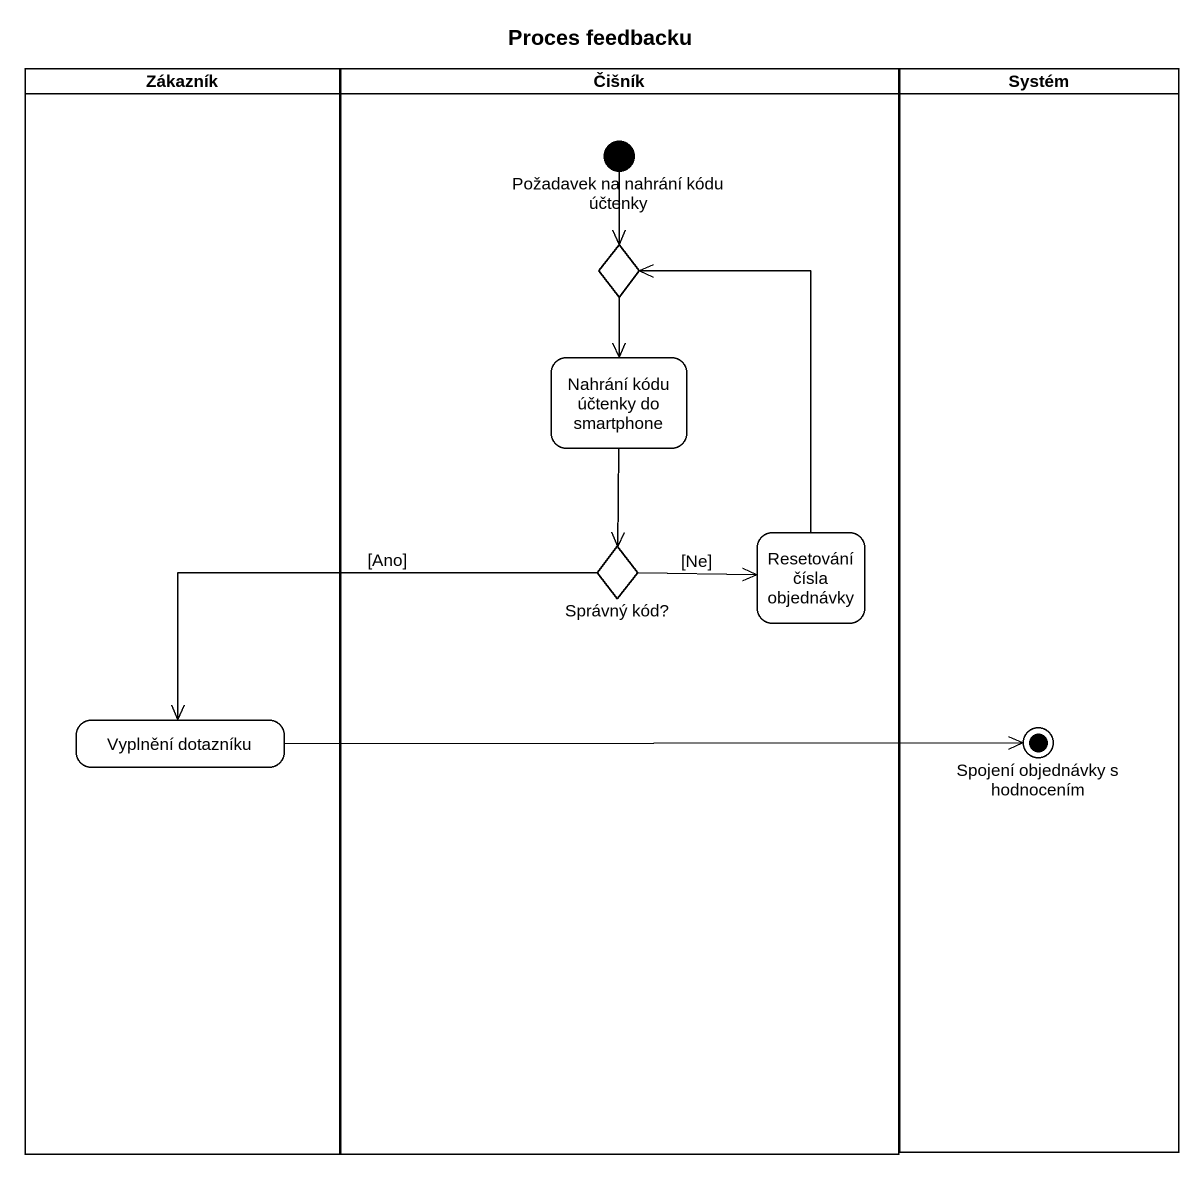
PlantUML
@startuml
title Proces feedbacku
hide empty description
state Zákazník <<partition>> {
  state "Vyplnění dotazníku" as Vyplnění_dotazníku
}
state Čišník <<partition>> {
  state "Požadavek na nahrání kódu účtenky" as Požadavek_na_nahrání_kódu <<start>>
  state choice1 <<choice>>
  state "Nahrání kódu účtenky do smartphone" as Nahrání_kódu_účtenky_do
  state "Správný kód?" as Správný_kód <<choice>>
  state "Resetování čísla objednávky" as Resetování_čísla_objednávky
}
state Systém <<partition>> {
  state "Spojení objednávky s hodnocením" as Spojení_objednávky_s <<end>>
}
Požadavek_na_nahrání_kódu --> choice1
choice1 --> Nahrání_kódu_účtenky_do
Nahrání_kódu_účtenky_do --> Správný_kód
Správný_kód -right-> Resetování_čísla_objednávky : [Ne]
Správný_kód -left-> Vyplnění_dotazníku : [Ano]
Resetování_čísla_objednávky -up-> choice1
Vyplnění_dotazníku -right-> Spojení_objednávky_s
@enduml
